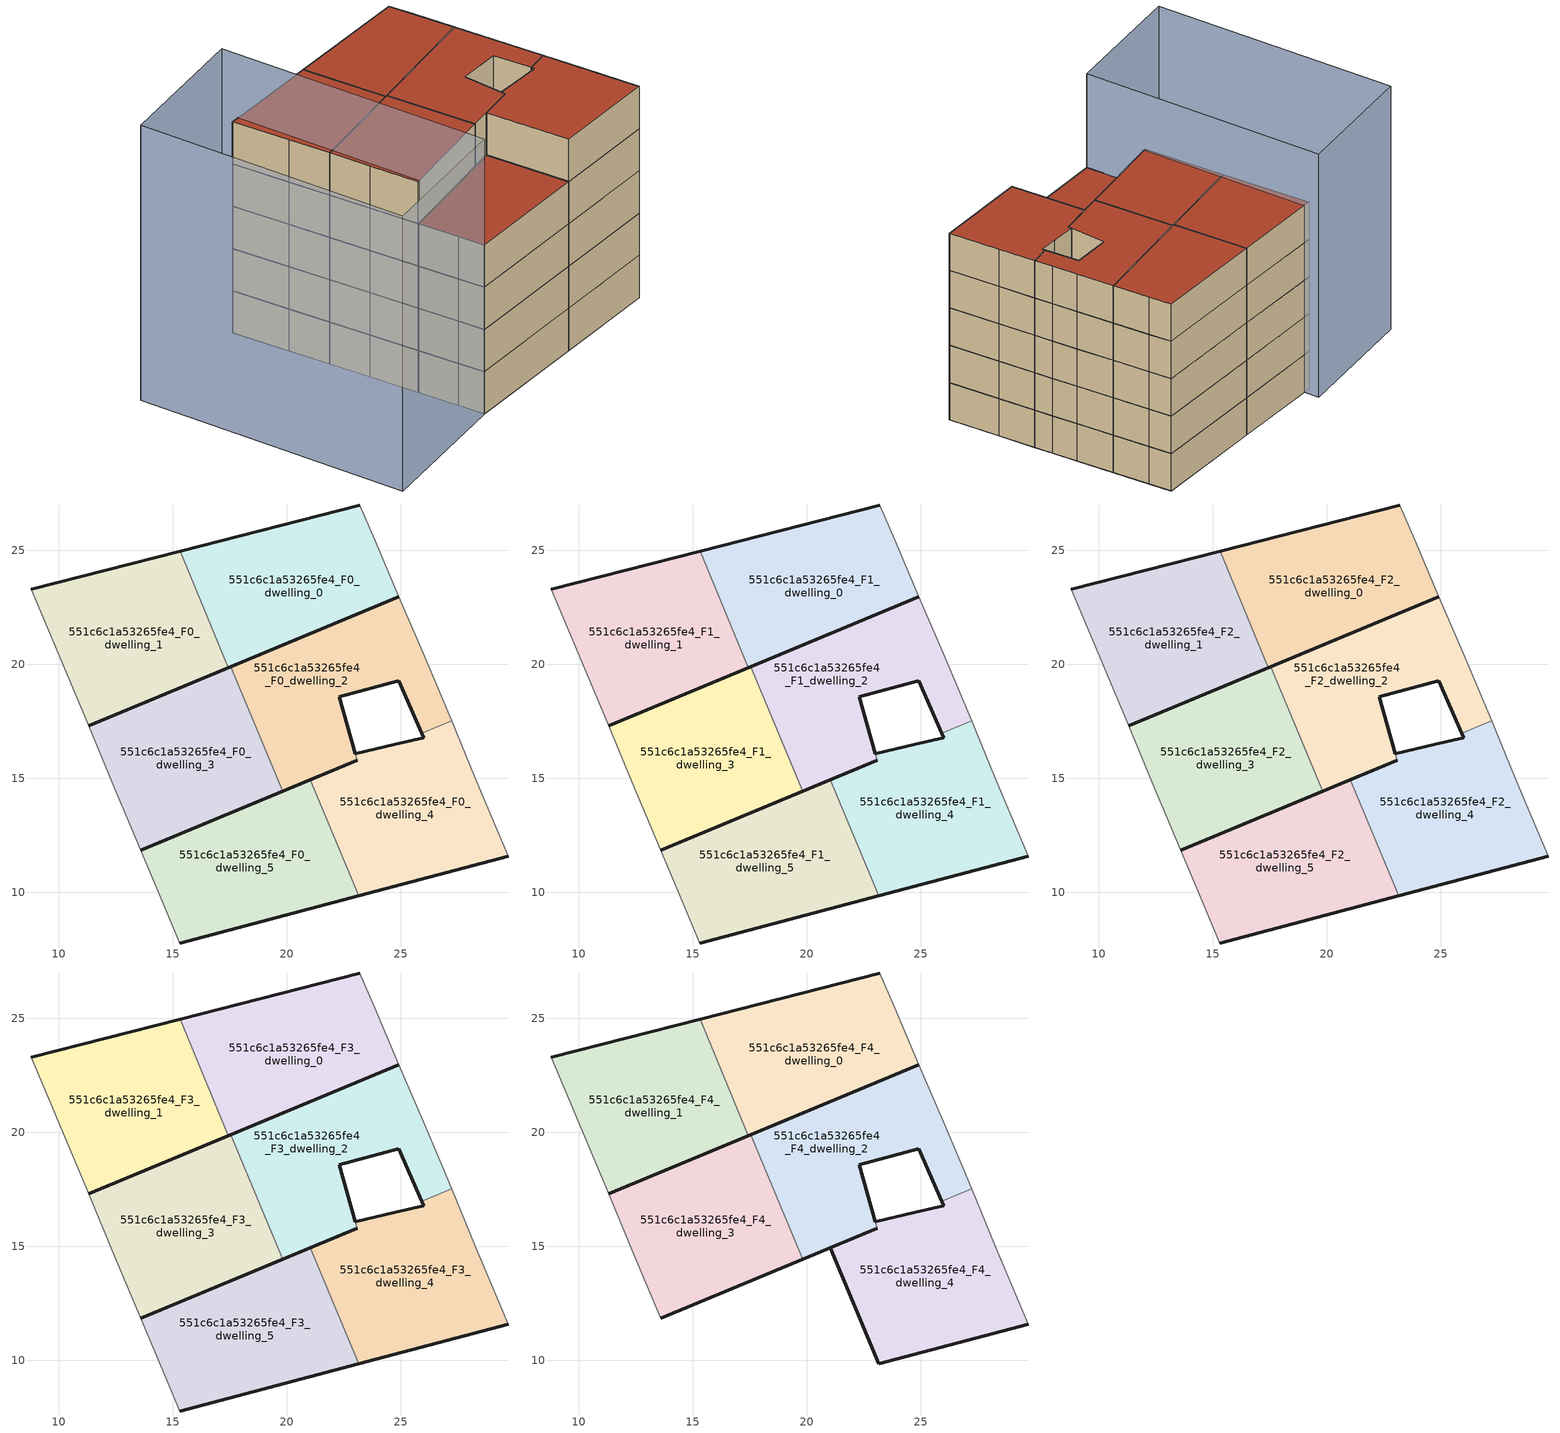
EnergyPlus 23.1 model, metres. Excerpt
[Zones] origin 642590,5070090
551c6c1a53265fe4_F0_dwelling_0
 floor ground (EU_floor_Construction): 24.93,22.98 23.87,25.47 23.22,26.99 15.33,24.97 17.45,19.86 z0
 wall outside (EU_wall_Construction): 24.93,22.98 17.45,19.86 / 15.33,24.97 23.22,26.99 z0:3
 wall adiabatic (EU_wall_Construction): 23.22,26.99 23.87,25.47 24.93,22.98 z0:3
 wall to 551c6c1a53265fe4_F0_dwelling_1 (EU_wall_Construction): 17.45,19.86 15.33,24.97 z0:3
551c6c1a53265fe4_F0_dwelling_1
 floor ground (EU_floor_Construction): 17.45,19.86 15.33,24.97 8.81,23.29 10.27,19.81 11.32,17.31 z0
 wall outside (EU_wall_Construction): 17.45,19.86 11.32,17.31 / 8.81,23.29 15.33,24.97 z0:3
 wall adiabatic (EU_wall_Construction): 11.32,17.31 10.27,19.81 8.81,23.29 z0:3
551c6c1a53265fe4_F0_dwelling_2
 floor ground (EU_floor_Construction): 25.93,16.98 27.24,17.52 26.72,18.79 25.99,20.48 24.93,22.98 17.55,19.9 19.83,14.44 23.09,15.79 23.1,15.8 23.02,16.08 23.01,16.09 22.31,18.59 24.92,19.29 z0
 wall outside (EU_wall_Construction): 17.55,19.9 24.93,22.98 / 25.93,16.98 24.92,19.29 22.31,18.59 23.01,16.09 23.02,16.08 / 23.1,15.8 23.09,15.79 19.83,14.44 z0:3
 wall to 551c6c1a53265fe4_F0_dwelling_3 (EU_wall_Construction): 19.83,14.44 17.55,19.9 z0:3
 wall adiabatic (EU_wall_Construction): 24.93,22.98 25.99,20.48 26.72,18.79 27.24,17.52 z0:3
 wall to 551c6c1a53265fe4_F0_dwelling_4 (EU_wall_Construction): 27.24,17.52 25.93,16.98 / 23.02,16.08 23.1,15.8 z0:3
551c6c1a53265fe4_F0_dwelling_3
 floor ground (EU_floor_Construction): 19.83,14.44 17.55,19.9 11.32,17.31 12.36,14.81 13.6,11.84 z0
 wall outside (EU_wall_Construction): 19.83,14.44 13.6,11.84 / 11.32,17.31 17.55,19.9 z0:3
 wall adiabatic (EU_wall_Construction): 13.6,11.84 12.36,14.81 11.32,17.31 z0:3
551c6c1a53265fe4_F0_dwelling_4
 floor ground (EU_floor_Construction): 29.72,11.58 28.29,15.02 27.24,17.52 25.93,16.98 26.02,16.78 24.77,16.49 23.02,16.08 23.1,15.8 21.05,14.94 23.17,9.85 z0
 wall outside (EU_wall_Construction): 29.72,11.58 23.17,9.85 / 21.05,14.94 23.1,15.8 / 23.02,16.08 24.77,16.49 26.02,16.78 25.93,16.98 z0:3
 wall adiabatic (EU_wall_Construction): 27.24,17.52 28.29,15.02 29.72,11.58 z0:3
 wall to 551c6c1a53265fe4_F0_dwelling_5 (EU_wall_Construction): 23.17,9.85 21.05,14.94 z0:3
551c6c1a53265fe4_F0_dwelling_5
 floor ground (EU_floor_Construction): 23.17,9.85 21.05,14.94 13.6,11.84 14.65,9.34 15.31,7.78 z0
 wall outside (EU_wall_Construction): 23.17,9.85 15.31,7.78 / 13.6,11.84 21.05,14.94 z0:3
 wall adiabatic (EU_wall_Construction): 15.31,7.78 14.65,9.34 13.6,11.84 z0:3
551c6c1a53265fe4_F1_dwelling_0
 floor to 551c6c1a53265fe4_F0_dwelling_0 (EU_floor_Construction): 24.93,22.98 23.87,25.47 23.22,26.99 15.33,24.97 17.45,19.86 z3
 wall outside (EU_wall_Construction): 24.93,22.98 17.45,19.86 / 15.33,24.97 23.22,26.99 z3:6
 wall adiabatic (EU_wall_Construction): 23.22,26.99 23.87,25.47 24.93,22.98 z3:6
 wall to 551c6c1a53265fe4_F1_dwelling_1 (EU_wall_Construction): 17.45,19.86 15.33,24.97 z3:6
551c6c1a53265fe4_F1_dwelling_1
 floor to 551c6c1a53265fe4_F0_dwelling_1 (EU_floor_Construction): 17.45,19.86 15.33,24.97 8.81,23.29 10.27,19.81 11.32,17.31 z3
 wall outside (EU_wall_Construction): 17.45,19.86 11.32,17.31 / 8.81,23.29 15.33,24.97 z3:6
 wall adiabatic (EU_wall_Construction): 11.32,17.31 10.27,19.81 8.81,23.29 z3:6
551c6c1a53265fe4_F1_dwelling_2
 floor to 551c6c1a53265fe4_F0_dwelling_2 (EU_floor_Construction): 25.93,16.98 27.24,17.52 26.72,18.79 25.99,20.48 24.93,22.98 17.55,19.9 19.83,14.44 23.09,15.79 23.1,15.8 23.02,16.08 23.01,16.09 22.31,18.59 24.92,19.29 z3
 wall outside (EU_wall_Construction): 17.55,19.9 24.93,22.98 / 25.93,16.98 24.92,19.29 22.31,18.59 23.01,16.09 23.02,16.08 / 23.1,15.8 23.09,15.79 19.83,14.44 z3:6
 wall to 551c6c1a53265fe4_F1_dwelling_3 (EU_wall_Construction): 19.83,14.44 17.55,19.9 z3:6
 wall adiabatic (EU_wall_Construction): 24.93,22.98 25.99,20.48 26.72,18.79 27.24,17.52 z3:6
 wall to 551c6c1a53265fe4_F1_dwelling_4 (EU_wall_Construction): 27.24,17.52 25.93,16.98 / 23.02,16.08 23.1,15.8 z3:6
551c6c1a53265fe4_F1_dwelling_3
 floor to 551c6c1a53265fe4_F0_dwelling_3 (EU_floor_Construction): 19.83,14.44 17.55,19.9 11.32,17.31 12.36,14.81 13.6,11.84 z3
 wall outside (EU_wall_Construction): 19.83,14.44 13.6,11.84 / 11.32,17.31 17.55,19.9 z3:6
 wall adiabatic (EU_wall_Construction): 13.6,11.84 12.36,14.81 11.32,17.31 z3:6
551c6c1a53265fe4_F1_dwelling_4
 floor to 551c6c1a53265fe4_F0_dwelling_4 (EU_floor_Construction): 29.72,11.58 28.29,15.02 27.24,17.52 25.93,16.98 26.02,16.78 24.77,16.49 23.02,16.08 23.1,15.8 21.05,14.94 23.17,9.85 z3
 wall outside (EU_wall_Construction): 29.72,11.58 23.17,9.85 / 21.05,14.94 23.1,15.8 / 23.02,16.08 24.77,16.49 26.02,16.78 25.93,16.98 z3:6
 wall adiabatic (EU_wall_Construction): 27.24,17.52 28.29,15.02 29.72,11.58 z3:6
 wall to 551c6c1a53265fe4_F1_dwelling_5 (EU_wall_Construction): 23.17,9.85 21.05,14.94 z3:6
551c6c1a53265fe4_F1_dwelling_5
 floor to 551c6c1a53265fe4_F0_dwelling_5 (EU_floor_Construction): 23.17,9.85 21.05,14.94 13.6,11.84 14.65,9.34 15.31,7.78 z3
 wall outside (EU_wall_Construction): 23.17,9.85 15.31,7.78 / 13.6,11.84 21.05,14.94 z3:6
 wall adiabatic (EU_wall_Construction): 15.31,7.78 14.65,9.34 13.6,11.84 z3:6
551c6c1a53265fe4_F2_dwelling_0
 floor to 551c6c1a53265fe4_F1_dwelling_0 (EU_floor_Construction): 24.93,22.98 23.87,25.47 23.22,26.99 15.33,24.97 17.45,19.86 z6
 wall outside (EU_wall_Construction): 24.93,22.98 17.45,19.86 / 15.33,24.97 23.22,26.99 z6:9
 wall adiabatic (EU_wall_Construction): 23.22,26.99 23.87,25.47 24.93,22.98 z6:9
 wall to 551c6c1a53265fe4_F2_dwelling_1 (EU_wall_Construction): 17.45,19.86 15.33,24.97 z6:9
551c6c1a53265fe4_F2_dwelling_1
 floor to 551c6c1a53265fe4_F1_dwelling_1 (EU_floor_Construction): 17.45,19.86 15.33,24.97 8.81,23.29 10.27,19.81 11.32,17.31 z6
 wall outside (EU_wall_Construction): 17.45,19.86 11.32,17.31 / 8.81,23.29 15.33,24.97 z6:9
 wall adiabatic (EU_wall_Construction): 11.32,17.31 10.27,19.81 8.81,23.29 z6:9
551c6c1a53265fe4_F2_dwelling_2
 floor to 551c6c1a53265fe4_F1_dwelling_2 (EU_floor_Construction): 25.93,16.98 27.24,17.52 26.72,18.79 25.99,20.48 24.93,22.98 17.55,19.9 19.83,14.44 23.09,15.79 23.1,15.8 23.02,16.08 23.01,16.09 22.31,18.59 24.92,19.29 z6
 wall outside (EU_wall_Construction): 17.55,19.9 24.93,22.98 / 25.93,16.98 24.92,19.29 22.31,18.59 23.01,16.09 23.02,16.08 / 23.1,15.8 23.09,15.79 19.83,14.44 z6:9
 wall to 551c6c1a53265fe4_F2_dwelling_3 (EU_wall_Construction): 19.83,14.44 17.55,19.9 z6:9
 wall adiabatic (EU_wall_Construction): 24.93,22.98 25.99,20.48 26.72,18.79 27.24,17.52 z6:9
 wall to 551c6c1a53265fe4_F2_dwelling_4 (EU_wall_Construction): 27.24,17.52 25.93,16.98 / 23.02,16.08 23.1,15.8 z6:9
551c6c1a53265fe4_F2_dwelling_3
 floor to 551c6c1a53265fe4_F1_dwelling_3 (EU_floor_Construction): 19.83,14.44 17.55,19.9 11.32,17.31 12.36,14.81 13.6,11.84 z6
 wall outside (EU_wall_Construction): 19.83,14.44 13.6,11.84 / 11.32,17.31 17.55,19.9 z6:9
 wall adiabatic (EU_wall_Construction): 13.6,11.84 12.36,14.81 11.32,17.31 z6:9
551c6c1a53265fe4_F2_dwelling_4
 floor to 551c6c1a53265fe4_F1_dwelling_4 (EU_floor_Construction): 29.72,11.58 28.29,15.02 27.24,17.52 25.93,16.98 26.02,16.78 24.77,16.49 23.02,16.08 23.1,15.8 21.05,14.94 23.17,9.85 z6
 wall outside (EU_wall_Construction): 29.72,11.58 23.17,9.85 / 21.05,14.94 23.1,15.8 / 23.02,16.08 24.77,16.49 26.02,16.78 25.93,16.98 z6:9
 wall adiabatic (EU_wall_Construction): 27.24,17.52 28.29,15.02 29.72,11.58 z6:9
 wall to 551c6c1a53265fe4_F2_dwelling_5 (EU_wall_Construction): 23.17,9.85 21.05,14.94 z6:9
551c6c1a53265fe4_F2_dwelling_5
 floor to 551c6c1a53265fe4_F1_dwelling_5 (EU_floor_Construction): 23.17,9.85 21.05,14.94 13.6,11.84 14.65,9.34 15.31,7.78 z6
 wall outside (EU_wall_Construction): 23.17,9.85 15.31,7.78 / 13.6,11.84 21.05,14.94 z6:9
 wall adiabatic (EU_wall_Construction): 15.31,7.78 14.65,9.34 13.6,11.84 z6:9
551c6c1a53265fe4_F3_dwelling_0
 floor to 551c6c1a53265fe4_F2_dwelling_0 (EU_floor_Construction): 24.93,22.98 23.87,25.47 23.22,26.99 15.33,24.97 17.45,19.86 z9
 wall outside (EU_wall_Construction): 24.93,22.98 17.45,19.86 / 15.33,24.97 23.22,26.99 z9:12
 wall adiabatic (EU_wall_Construction): 23.22,26.99 23.87,25.47 24.93,22.98 z9:12
 wall to 551c6c1a53265fe4_F3_dwelling_1 (EU_wall_Construction): 17.45,19.86 15.33,24.97 z9:12
551c6c1a53265fe4_F3_dwelling_1
 floor to 551c6c1a53265fe4_F2_dwelling_1 (EU_floor_Construction): 17.45,19.86 15.33,24.97 8.81,23.29 10.27,19.81 11.32,17.31 z9
 wall outside (EU_wall_Construction): 17.45,19.86 11.32,17.31 / 8.81,23.29 15.33,24.97 z9:12
 wall adiabatic (EU_wall_Construction): 11.32,17.31 10.27,19.81 8.81,23.29 z9:12
551c6c1a53265fe4_F3_dwelling_2
 floor to 551c6c1a53265fe4_F2_dwelling_2 (EU_floor_Construction): 25.93,16.98 27.24,17.52 26.72,18.79 25.99,20.48 24.93,22.98 17.55,19.9 19.83,14.44 23.09,15.79 23.1,15.8 23.02,16.08 23.01,16.09 22.31,18.59 24.92,19.29 z9
 wall outside (EU_wall_Construction): 17.55,19.9 24.93,22.98 / 25.93,16.98 24.92,19.29 22.31,18.59 23.01,16.09 23.02,16.08 / 23.1,15.8 23.09,15.79 19.83,14.44 z9:12
 wall to 551c6c1a53265fe4_F3_dwelling_3 (EU_wall_Construction): 19.83,14.44 17.55,19.9 z9:12
 wall adiabatic (EU_wall_Construction): 24.93,22.98 25.99,20.48 26.72,18.79 27.24,17.52 z9:12
 wall to 551c6c1a53265fe4_F3_dwelling_4 (EU_wall_Construction): 27.24,17.52 25.93,16.98 / 23.02,16.08 23.1,15.8 z9:12
551c6c1a53265fe4_F3_dwelling_3
 floor to 551c6c1a53265fe4_F2_dwelling_3 (EU_floor_Construction): 19.83,14.44 17.55,19.9 11.32,17.31 12.36,14.81 13.6,11.84 z9
 wall outside (EU_wall_Construction): 19.83,14.44 13.6,11.84 / 11.32,17.31 17.55,19.9 z9:12
 wall adiabatic (EU_wall_Construction): 13.6,11.84 12.36,14.81 11.32,17.31 z9:12
551c6c1a53265fe4_F3_dwelling_4
 floor to 551c6c1a53265fe4_F2_dwelling_4 (EU_floor_Construction): 29.72,11.58 28.29,15.02 27.24,17.52 25.93,16.98 26.02,16.78 24.77,16.49 23.02,16.08 23.1,15.8 21.05,14.94 23.17,9.85 z9
 wall outside (EU_wall_Construction): 29.72,11.58 23.17,9.85 / 21.05,14.94 23.1,15.8 / 23.02,16.08 24.77,16.49 26.02,16.78 25.93,16.98 z9:12
 wall adiabatic (EU_wall_Construction): 27.24,17.52 28.29,15.02 29.72,11.58 z9:12
 wall to 551c6c1a53265fe4_F3_dwelling_5 (EU_wall_Construction): 23.17,9.85 21.05,14.94 z9:12
551c6c1a53265fe4_F3_dwelling_5
 floor to 551c6c1a53265fe4_F2_dwelling_5 (EU_floor_Construction): 23.17,9.85 21.05,14.94 13.6,11.84 14.65,9.34 15.31,7.78 z9
 wall outside (EU_wall_Construction): 23.17,9.85 15.31,7.78 / 13.6,11.84 21.05,14.94 z9:12
 wall adiabatic (EU_wall_Construction): 15.31,7.78 14.65,9.34 13.6,11.84 z9:12
 roof outside (EU_roof_Construction): 21.05,14.94 23.17,9.85 15.31,7.78 14.65,9.34 13.6,11.84 z12
551c6c1a53265fe4_F4_dwelling_0
 floor to 551c6c1a53265fe4_F3_dwelling_0 (EU_floor_Construction): 24.93,22.98 23.87,25.47 23.22,26.99 15.33,24.97 17.45,19.86 z12
 wall outside (EU_wall_Construction): 24.93,22.98 17.45,19.86 / 15.33,24.97 23.22,26.99 z12:15
 wall adiabatic (EU_wall_Construction): 23.22,26.99 23.87,25.47 24.93,22.98 z12:15
 wall to 551c6c1a53265fe4_F4_dwelling_1 (EU_wall_Construction): 17.45,19.86 15.33,24.97 z12:15
 roof outside (EU_roof_Construction): 23.22,26.99 23.87,25.47 24.93,22.98 17.45,19.86 15.33,24.97 z15
551c6c1a53265fe4_F4_dwelling_1
 floor to 551c6c1a53265fe4_F3_dwelling_1 (EU_floor_Construction): 17.45,19.86 15.33,24.97 8.81,23.29 10.27,19.81 11.32,17.31 z12
 wall outside (EU_wall_Construction): 17.45,19.86 11.32,17.31 / 8.81,23.29 15.33,24.97 z12:15
 wall adiabatic (EU_wall_Construction): 11.32,17.31 10.27,19.81 8.81,23.29 z12:15
 roof outside (EU_roof_Construction): 15.33,24.97 17.45,19.86 11.32,17.31 10.27,19.81 8.81,23.29 z15
551c6c1a53265fe4_F4_dwelling_2
 floor to 551c6c1a53265fe4_F3_dwelling_2 (EU_floor_Construction): 25.93,16.98 27.24,17.52 26.72,18.79 25.99,20.48 24.93,22.98 17.55,19.9 19.83,14.44 23.09,15.79 23.1,15.8 23.02,16.08 23.01,16.09 22.31,18.59 24.92,19.29 z12
 wall outside (EU_wall_Construction): 17.55,19.9 24.93,22.98 / 25.93,16.98 24.92,19.29 22.31,18.59 23.01,16.09 23.02,16.08 / 23.1,15.8 23.09,15.79 19.83,14.44 z12:15
 wall to 551c6c1a53265fe4_F4_dwelling_3 (EU_wall_Construction): 19.83,14.44 17.55,19.9 z12:15
 wall adiabatic (EU_wall_Construction): 24.93,22.98 25.99,20.48 26.72,18.79 27.24,17.52 z12:15
 wall to 551c6c1a53265fe4_F4_dwelling_4 (EU_wall_Construction): 27.24,17.52 25.93,16.98 / 23.02,16.08 23.1,15.8 z12:15
 roof outside (EU_roof_Construction): 24.93,22.98 25.99,20.48 26.72,18.79 27.24,17.52 25.93,16.98 24.92,19.29 22.31,18.59 23.01,16.09 23.02,16.08 23.1,15.8 23.09,15.79 19.83,14.44 17.55,19.9 z15
551c6c1a53265fe4_F4_dwelling_3
 floor to 551c6c1a53265fe4_F3_dwelling_3 (EU_floor_Construction): 19.83,14.44 17.55,19.9 11.32,17.31 12.36,14.81 13.6,11.84 z12
 wall outside (EU_wall_Construction): 19.83,14.44 13.6,11.84 / 11.32,17.31 17.55,19.9 z12:15
 wall adiabatic (EU_wall_Construction): 13.6,11.84 12.36,14.81 11.32,17.31 z12:15
 roof outside (EU_roof_Construction): 17.55,19.9 19.83,14.44 13.6,11.84 12.36,14.81 11.32,17.31 z15
551c6c1a53265fe4_F4_dwelling_4
 floor to 551c6c1a53265fe4_F3_dwelling_4 (EU_floor_Construction): 29.72,11.58 28.29,15.02 27.24,17.52 25.93,16.98 26.02,16.78 24.77,16.49 23.02,16.08 23.1,15.8 21.05,14.94 23.17,9.85 z12
 wall outside (EU_wall_Construction): 29.72,11.58 23.17,9.85 21.05,14.94 23.1,15.8 / 23.02,16.08 24.77,16.49 26.02,16.78 25.93,16.98 z12:15
 wall adiabatic (EU_wall_Construction): 27.24,17.52 28.29,15.02 29.72,11.58 z12:15
 roof outside (EU_roof_Construction): 27.24,17.52 28.29,15.02 29.72,11.58 23.17,9.85 21.05,14.94 23.1,15.8 23.02,16.08 24.77,16.49 26.02,16.78 25.93,16.98 z15
shading: 6.77,4.52 0.4,21.19 / 0.4,21.19 8.94,24.45 / 8.94,24.45 15.31,7.78 / 15.31,7.78 6.77,4.52 z0:19.5
[Building]
EU S2 Campaign: North Axis=0; Terrain=City; Solar Distribution=FullExterior
[Site:Location]
Lyon-Bron: Latitude=45.75; Longitude=5; Time Zone=1; Elevation=198
[SizingPeriod:WeatherFileDays]
AnnualSizingPeriod: Begin Month=1; Begin Day of Month=1; End Month=12; End Day of Month=31; Day of Week for Start Day=Monday; Use Weather File Daylight Saving Period=No; Use Weather File Rain and Snow Indicators=No
[MATERIAL]
EU_InternalMass_Material: Roughness=MediumRough; Thickness=0.1; Conductivity=1; Density=1800; Specific Heat=900; Thermal Absorptance=0.9; Solar Absorptance=0.7; Visible Absorptance=0.7
[MATERIAL:NOMASS] Roughness=MediumRough; Thermal Absorptance=0.9; Solar Absorptance=0.7; Visible Absorptance=0.7
Name | Thermal Resistance
EU_wall_NoMass | 0.776494
EU_roof_NoMass | 0.486893
EU_floor_NoMass | 0.421597
[CONSTRUCTION]
EU_wall_Construction: EU_wall_NoMass
EU_roof_Construction: EU_roof_NoMass
EU_floor_Construction: EU_floor_NoMass
EU_InternalMass_Construction: EU_InternalMass_Material
[ZONE] Type=1; Multiplier=1; Ceiling Height=autocalculate; Floor Area=autocalculate; Part of Total Floor Area=Yes
Name | Volume
551c6c1a53265fe4_F0_dwelling_0; 551c6c1a53265fe4_F1_dwelling_0; 551c6c1a53265fe4_F2_dwelling_0; 551c6c1a53265fe4_F3_dwelling_0; 551c6c1a53265fe4_F4_dwelling_0 | 119.942
551c6c1a53265fe4_F0_dwelling_1; 551c6c1a53265fe4_F1_dwelling_1; 551c6c1a53265fe4_F2_dwelling_1; 551c6c1a53265fe4_F3_dwelling_1; 551c6c1a53265fe4_F4_dwelling_1 | 119.936
551c6c1a53265fe4_F0_dwelling_2; 551c6c1a53265fe4_F1_dwelling_2; 551c6c1a53265fe4_F2_dwelling_2; 551c6c1a53265fe4_F3_dwelling_2; 551c6c1a53265fe4_F4_dwelling_2 | 119.134
551c6c1a53265fe4_F0_dwelling_3; 551c6c1a53265fe4_F1_dwelling_3; 551c6c1a53265fe4_F2_dwelling_3; 551c6c1a53265fe4_F3_dwelling_3; 551c6c1a53265fe4_F4_dwelling_3 | 119.918
551c6c1a53265fe4_F0_dwelling_4; 551c6c1a53265fe4_F1_dwelling_4; 551c6c1a53265fe4_F2_dwelling_4; 551c6c1a53265fe4_F3_dwelling_4; 551c6c1a53265fe4_F4_dwelling_4 | 120.748
551c6c1a53265fe4_F0_dwelling_5; 551c6c1a53265fe4_F1_dwelling_5; 551c6c1a53265fe4_F2_dwelling_5; 551c6c1a53265fe4_F3_dwelling_5 | 119.927
[INTERNALMASS] Construction=EU_InternalMass_Construction
Name | Zone or ZoneList | Surface Area
551c6c1a53265fe4_F0_dwelling_0_EU_InternalMass | 551c6c1a53265fe4_F0_dwelling_0 | 39.9804
551c6c1a53265fe4_F0_dwelling_1_EU_InternalMass | 551c6c1a53265fe4_F0_dwelling_1 | 39.9786
551c6c1a53265fe4_F0_dwelling_2_EU_InternalMass | 551c6c1a53265fe4_F0_dwelling_2 | 39.7113
551c6c1a53265fe4_F0_dwelling_3_EU_InternalMass | 551c6c1a53265fe4_F0_dwelling_3 | 39.9728
551c6c1a53265fe4_F0_dwelling_4_EU_InternalMass | 551c6c1a53265fe4_F0_dwelling_4 | 40.2483
551c6c1a53265fe4_F0_dwelling_5_EU_InternalMass | 551c6c1a53265fe4_F0_dwelling_5 | 39.9756
551c6c1a53265fe4_F1_dwelling_0_EU_InternalMass | 551c6c1a53265fe4_F1_dwelling_0 | 39.9804
551c6c1a53265fe4_F1_dwelling_1_EU_InternalMass | 551c6c1a53265fe4_F1_dwelling_1 | 39.9786
551c6c1a53265fe4_F1_dwelling_2_EU_InternalMass | 551c6c1a53265fe4_F1_dwelling_2 | 39.7113
551c6c1a53265fe4_F1_dwelling_3_EU_InternalMass | 551c6c1a53265fe4_F1_dwelling_3 | 39.9728
551c6c1a53265fe4_F1_dwelling_4_EU_InternalMass | 551c6c1a53265fe4_F1_dwelling_4 | 40.2483
551c6c1a53265fe4_F1_dwelling_5_EU_InternalMass | 551c6c1a53265fe4_F1_dwelling_5 | 39.9756
551c6c1a53265fe4_F2_dwelling_0_EU_InternalMass | 551c6c1a53265fe4_F2_dwelling_0 | 39.9804
551c6c1a53265fe4_F2_dwelling_1_EU_InternalMass | 551c6c1a53265fe4_F2_dwelling_1 | 39.9786
551c6c1a53265fe4_F2_dwelling_2_EU_InternalMass | 551c6c1a53265fe4_F2_dwelling_2 | 39.7113
551c6c1a53265fe4_F2_dwelling_3_EU_InternalMass | 551c6c1a53265fe4_F2_dwelling_3 | 39.9728
551c6c1a53265fe4_F2_dwelling_4_EU_InternalMass | 551c6c1a53265fe4_F2_dwelling_4 | 40.2483
551c6c1a53265fe4_F2_dwelling_5_EU_InternalMass | 551c6c1a53265fe4_F2_dwelling_5 | 39.9756
551c6c1a53265fe4_F3_dwelling_0_EU_InternalMass | 551c6c1a53265fe4_F3_dwelling_0 | 39.9804
551c6c1a53265fe4_F3_dwelling_1_EU_InternalMass | 551c6c1a53265fe4_F3_dwelling_1 | 39.9786
551c6c1a53265fe4_F3_dwelling_2_EU_InternalMass | 551c6c1a53265fe4_F3_dwelling_2 | 39.7113
551c6c1a53265fe4_F3_dwelling_3_EU_InternalMass | 551c6c1a53265fe4_F3_dwelling_3 | 39.9728
551c6c1a53265fe4_F3_dwelling_4_EU_InternalMass | 551c6c1a53265fe4_F3_dwelling_4 | 40.2483
551c6c1a53265fe4_F3_dwelling_5_EU_InternalMass | 551c6c1a53265fe4_F3_dwelling_5 | 39.9756
551c6c1a53265fe4_F4_dwelling_0_EU_InternalMass | 551c6c1a53265fe4_F4_dwelling_0 | 39.9773
551c6c1a53265fe4_F4_dwelling_1_EU_InternalMass | 551c6c1a53265fe4_F4_dwelling_1 | 41.8803
551c6c1a53265fe4_F4_dwelling_2_EU_InternalMass | 551c6c1a53265fe4_F4_dwelling_2 | 38.0803
551c6c1a53265fe4_F4_dwelling_3_EU_InternalMass | 551c6c1a53265fe4_F4_dwelling_3 | 59.9657
551c6c1a53265fe4_F4_dwelling_4_EU_InternalMass | 551c6c1a53265fe4_F4_dwelling_4 | 59.9642
[OTHEREQUIPMENT] Fuel Type=Electricity; Design Level Calculation Method=Watts/Area; Power per Zone Floor Area=1; Fraction Latent=0; Fraction Radiant=0; Fraction Lost=0; Carbon Dioxide Generation Rate=0; EndUse Subcategory=EU_Step8_InternalGains
Name | Zone or ZoneList or Space or SpaceList | Schedule
EU_Step8_InternalGain_551c6c1a53265fe4_F0_dwelling_0_f000 | 551c6c1a53265fe4_F0_dwelling_0 | EU_Step8_GainSchedule_551c6c1a53265fe4_F0_dwelling_0_f000
EU_Step8_InternalGain_551c6c1a53265fe4_F0_dwelling_1_f000 | 551c6c1a53265fe4_F0_dwelling_1 | EU_Step8_GainSchedule_551c6c1a53265fe4_F0_dwelling_1_f000
EU_Step8_InternalGain_551c6c1a53265fe4_F0_dwelling_2_f000 | 551c6c1a53265fe4_F0_dwelling_2 | EU_Step8_GainSchedule_551c6c1a53265fe4_F0_dwelling_2_f000
EU_Step8_InternalGain_551c6c1a53265fe4_F0_dwelling_3_f000 | 551c6c1a53265fe4_F0_dwelling_3 | EU_Step8_GainSchedule_551c6c1a53265fe4_F0_dwelling_3_f000
EU_Step8_InternalGain_551c6c1a53265fe4_F0_dwelling_4_f000 | 551c6c1a53265fe4_F0_dwelling_4 | EU_Step8_GainSchedule_551c6c1a53265fe4_F0_dwelling_4_f000
EU_Step8_InternalGain_551c6c1a53265fe4_F0_dwelling_5_f000 | 551c6c1a53265fe4_F0_dwelling_5 | EU_Step8_GainSchedule_551c6c1a53265fe4_F0_dwelling_5_f000
EU_Step8_InternalGain_551c6c1a53265fe4_F1_dwelling_0_f000 | 551c6c1a53265fe4_F1_dwelling_0 | EU_Step8_GainSchedule_551c6c1a53265fe4_F1_dwelling_0_f000
EU_Step8_InternalGain_551c6c1a53265fe4_F1_dwelling_1_f000 | 551c6c1a53265fe4_F1_dwelling_1 | EU_Step8_GainSchedule_551c6c1a53265fe4_F1_dwelling_1_f000
EU_Step8_InternalGain_551c6c1a53265fe4_F1_dwelling_2_f000 | 551c6c1a53265fe4_F1_dwelling_2 | EU_Step8_GainSchedule_551c6c1a53265fe4_F1_dwelling_2_f000
EU_Step8_InternalGain_551c6c1a53265fe4_F1_dwelling_3_f000 | 551c6c1a53265fe4_F1_dwelling_3 | EU_Step8_GainSchedule_551c6c1a53265fe4_F1_dwelling_3_f000
EU_Step8_InternalGain_551c6c1a53265fe4_F1_dwelling_4_f000 | 551c6c1a53265fe4_F1_dwelling_4 | EU_Step8_GainSchedule_551c6c1a53265fe4_F1_dwelling_4_f000
EU_Step8_InternalGain_551c6c1a53265fe4_F1_dwelling_5_f000 | 551c6c1a53265fe4_F1_dwelling_5 | EU_Step8_GainSchedule_551c6c1a53265fe4_F1_dwelling_5_f000
EU_Step8_InternalGain_551c6c1a53265fe4_F2_dwelling_0_f000 | 551c6c1a53265fe4_F2_dwelling_0 | EU_Step8_GainSchedule_551c6c1a53265fe4_F2_dwelling_0_f000
EU_Step8_InternalGain_551c6c1a53265fe4_F2_dwelling_1_f000 | 551c6c1a53265fe4_F2_dwelling_1 | EU_Step8_GainSchedule_551c6c1a53265fe4_F2_dwelling_1_f000
EU_Step8_InternalGain_551c6c1a53265fe4_F2_dwelling_2_f000 | 551c6c1a53265fe4_F2_dwelling_2 | EU_Step8_GainSchedule_551c6c1a53265fe4_F2_dwelling_2_f000
EU_Step8_InternalGain_551c6c1a53265fe4_F2_dwelling_3_f000 | 551c6c1a53265fe4_F2_dwelling_3 | EU_Step8_GainSchedule_551c6c1a53265fe4_F2_dwelling_3_f000
EU_Step8_InternalGain_551c6c1a53265fe4_F2_dwelling_4_f000 | 551c6c1a53265fe4_F2_dwelling_4 | EU_Step8_GainSchedule_551c6c1a53265fe4_F2_dwelling_4_f000
EU_Step8_InternalGain_551c6c1a53265fe4_F2_dwelling_5_f000 | 551c6c1a53265fe4_F2_dwelling_5 | EU_Step8_GainSchedule_551c6c1a53265fe4_F2_dwelling_5_f000
EU_Step8_InternalGain_551c6c1a53265fe4_F3_dwelling_0_f000 | 551c6c1a53265fe4_F3_dwelling_0 | EU_Step8_GainSchedule_551c6c1a53265fe4_F3_dwelling_0_f000
EU_Step8_InternalGain_551c6c1a53265fe4_F3_dwelling_1_f000 | 551c6c1a53265fe4_F3_dwelling_1 | EU_Step8_GainSchedule_551c6c1a53265fe4_F3_dwelling_1_f000
EU_Step8_InternalGain_551c6c1a53265fe4_F3_dwelling_2_f000 | 551c6c1a53265fe4_F3_dwelling_2 | EU_Step8_GainSchedule_551c6c1a53265fe4_F3_dwelling_2_f000
EU_Step8_InternalGain_551c6c1a53265fe4_F3_dwelling_3_f000 | 551c6c1a53265fe4_F3_dwelling_3 | EU_Step8_GainSchedule_551c6c1a53265fe4_F3_dwelling_3_f000
EU_Step8_InternalGain_551c6c1a53265fe4_F3_dwelling_4_f000 | 551c6c1a53265fe4_F3_dwelling_4 | EU_Step8_GainSchedule_551c6c1a53265fe4_F3_dwelling_4_f000
EU_Step8_InternalGain_551c6c1a53265fe4_F3_dwelling_5_f000 | 551c6c1a53265fe4_F3_dwelling_5 | EU_Step8_GainSchedule_551c6c1a53265fe4_F3_dwelling_5_f000
EU_Step8_InternalGain_551c6c1a53265fe4_F4_dwelling_0_f000 | 551c6c1a53265fe4_F4_dwelling_0 | EU_Step8_GainSchedule_551c6c1a53265fe4_F4_dwelling_0_f000
EU_Step8_InternalGain_551c6c1a53265fe4_F4_dwelling_1_f000 | 551c6c1a53265fe4_F4_dwelling_1 | EU_Step8_GainSchedule_551c6c1a53265fe4_F4_dwelling_1_f000
EU_Step8_InternalGain_551c6c1a53265fe4_F4_dwelling_2_f000 | 551c6c1a53265fe4_F4_dwelling_2 | EU_Step8_GainSchedule_551c6c1a53265fe4_F4_dwelling_2_f000
EU_Step8_InternalGain_551c6c1a53265fe4_F4_dwelling_3_f000 | 551c6c1a53265fe4_F4_dwelling_3 | EU_Step8_GainSchedule_551c6c1a53265fe4_F4_dwelling_3_f000
EU_Step8_InternalGain_551c6c1a53265fe4_F4_dwelling_4_f000 | 551c6c1a53265fe4_F4_dwelling_4 | EU_Step8_GainSchedule_551c6c1a53265fe4_F4_dwelling_4_f000
[ZONEVENTILATION:DESIGNFLOWRATE] Schedule=EU_AlwaysOn; Design Flow Rate Calculation Method=AirChanges/Hour; Air Changes per Hour=0.693814; Ventilation Type=Natural; Fan Pressure Rise=0; Fan Total Efficiency=1; Constant Term Coefficient=1; Temperature Term Coefficient=0; Velocity Term Coefficient=0; Velocity Squared Term Coefficient=0; Minimum Indoor Temperature=-100; Maximum Indoor Temperature=100; Delta Temperature=-100; Minimum Outdoor Temperature=-100; Maximum Outdoor Temperature=100; Maximum Wind Speed=40
Name | Zone or ZoneList or Space or SpaceList
EU_ConstantAir_551c6c1a53265fe4_F0_dwelling_0 | 551c6c1a53265fe4_F0_dwelling_0
EU_ConstantAir_551c6c1a53265fe4_F0_dwelling_1 | 551c6c1a53265fe4_F0_dwelling_1
EU_ConstantAir_551c6c1a53265fe4_F0_dwelling_2 | 551c6c1a53265fe4_F0_dwelling_2
EU_ConstantAir_551c6c1a53265fe4_F0_dwelling_3 | 551c6c1a53265fe4_F0_dwelling_3
EU_ConstantAir_551c6c1a53265fe4_F0_dwelling_4 | 551c6c1a53265fe4_F0_dwelling_4
EU_ConstantAir_551c6c1a53265fe4_F0_dwelling_5 | 551c6c1a53265fe4_F0_dwelling_5
EU_ConstantAir_551c6c1a53265fe4_F1_dwelling_0 | 551c6c1a53265fe4_F1_dwelling_0
EU_ConstantAir_551c6c1a53265fe4_F1_dwelling_1 | 551c6c1a53265fe4_F1_dwelling_1
EU_ConstantAir_551c6c1a53265fe4_F1_dwelling_2 | 551c6c1a53265fe4_F1_dwelling_2
EU_ConstantAir_551c6c1a53265fe4_F1_dwelling_3 | 551c6c1a53265fe4_F1_dwelling_3
EU_ConstantAir_551c6c1a53265fe4_F1_dwelling_4 | 551c6c1a53265fe4_F1_dwelling_4
EU_ConstantAir_551c6c1a53265fe4_F1_dwelling_5 | 551c6c1a53265fe4_F1_dwelling_5
EU_ConstantAir_551c6c1a53265fe4_F2_dwelling_0 | 551c6c1a53265fe4_F2_dwelling_0
EU_ConstantAir_551c6c1a53265fe4_F2_dwelling_1 | 551c6c1a53265fe4_F2_dwelling_1
EU_ConstantAir_551c6c1a53265fe4_F2_dwelling_2 | 551c6c1a53265fe4_F2_dwelling_2
EU_ConstantAir_551c6c1a53265fe4_F2_dwelling_3 | 551c6c1a53265fe4_F2_dwelling_3
EU_ConstantAir_551c6c1a53265fe4_F2_dwelling_4 | 551c6c1a53265fe4_F2_dwelling_4
EU_ConstantAir_551c6c1a53265fe4_F2_dwelling_5 | 551c6c1a53265fe4_F2_dwelling_5
EU_ConstantAir_551c6c1a53265fe4_F3_dwelling_0 | 551c6c1a53265fe4_F3_dwelling_0
EU_ConstantAir_551c6c1a53265fe4_F3_dwelling_1 | 551c6c1a53265fe4_F3_dwelling_1
EU_ConstantAir_551c6c1a53265fe4_F3_dwelling_2 | 551c6c1a53265fe4_F3_dwelling_2
EU_ConstantAir_551c6c1a53265fe4_F3_dwelling_3 | 551c6c1a53265fe4_F3_dwelling_3
EU_ConstantAir_551c6c1a53265fe4_F3_dwelling_4 | 551c6c1a53265fe4_F3_dwelling_4
EU_ConstantAir_551c6c1a53265fe4_F3_dwelling_5 | 551c6c1a53265fe4_F3_dwelling_5
EU_ConstantAir_551c6c1a53265fe4_F4_dwelling_0 | 551c6c1a53265fe4_F4_dwelling_0
EU_ConstantAir_551c6c1a53265fe4_F4_dwelling_1 | 551c6c1a53265fe4_F4_dwelling_1
EU_ConstantAir_551c6c1a53265fe4_F4_dwelling_2 | 551c6c1a53265fe4_F4_dwelling_2
EU_ConstantAir_551c6c1a53265fe4_F4_dwelling_3 | 551c6c1a53265fe4_F4_dwelling_3
EU_ConstantAir_551c6c1a53265fe4_F4_dwelling_4 | 551c6c1a53265fe4_F4_dwelling_4
[HVACTEMPLATE:THERMOSTAT] Constant Heating Setpoint=20; Constant Cooling Setpoint=50
EU_HeatOnly_551c6c1a53265fe4_F0_dwelling_0; EU_HeatOnly_551c6c1a53265fe4_F0_dwelling_1; EU_HeatOnly_551c6c1a53265fe4_F0_dwelling_2; EU_HeatOnly_551c6c1a53265fe4_F0_dwelling_3; EU_HeatOnly_551c6c1a53265fe4_F0_dwelling_4; EU_HeatOnly_551c6c1a53265fe4_F0_dwelling_5; EU_HeatOnly_551c6c1a53265fe4_F1_dwelling_0; EU_HeatOnly_551c6c1a53265fe4_F1_dwelling_1; EU_HeatOnly_551c6c1a53265fe4_F1_dwelling_2; EU_HeatOnly_551c6c1a53265fe4_F1_dwelling_3; EU_HeatOnly_551c6c1a53265fe4_F1_dwelling_4; EU_HeatOnly_551c6c1a53265fe4_F1_dwelling_5; EU_HeatOnly_551c6c1a53265fe4_F2_dwelling_0; EU_HeatOnly_551c6c1a53265fe4_F2_dwelling_1; EU_HeatOnly_551c6c1a53265fe4_F2_dwelling_2; EU_HeatOnly_551c6c1a53265fe4_F2_dwelling_3; EU_HeatOnly_551c6c1a53265fe4_F2_dwelling_4; EU_HeatOnly_551c6c1a53265fe4_F2_dwelling_5; EU_HeatOnly_551c6c1a53265fe4_F3_dwelling_0; EU_HeatOnly_551c6c1a53265fe4_F3_dwelling_1; EU_HeatOnly_551c6c1a53265fe4_F3_dwelling_2; EU_HeatOnly_551c6c1a53265fe4_F3_dwelling_3; EU_HeatOnly_551c6c1a53265fe4_F3_dwelling_4; EU_HeatOnly_551c6c1a53265fe4_F3_dwelling_5; EU_HeatOnly_551c6c1a53265fe4_F4_dwelling_0; EU_HeatOnly_551c6c1a53265fe4_F4_dwelling_1; EU_HeatOnly_551c6c1a53265fe4_F4_dwelling_2; EU_HeatOnly_551c6c1a53265fe4_F4_dwelling_3; EU_HeatOnly_551c6c1a53265fe4_F4_dwelling_4
[HVACTEMPLATE:ZONE:IDEALLOADSAIRSYSTEM] System Availability Schedule=EU_AlwaysOn; Maximum Heating Supply Air Temperature=50; Minimum Cooling Supply Air Temperature=13; Maximum Heating Supply Air Humidity Ratio=0.0156; Minimum Cooling Supply Air Humidity Ratio=0.0077; Heating Limit=NoLimit; Cooling Limit=NoLimit; Heating Availability Schedule=EU_AlwaysOn; Cooling Availability Schedule=EU_CoolingOff; Dehumidification Control Type=ConstantSensibleHeatRatio; Cooling Sensible Heat Ratio=0.7; Dehumidification Setpoint=60; Humidification Control Type=None; Humidification Setpoint=30; Outdoor Air Method=None; Outdoor Air Flow Rate per Person=0.00944; Outdoor Air Flow Rate per Zone Floor Area=0; Outdoor Air Flow Rate per Zone=0; Demand Controlled Ventilation Type=None; Outdoor Air Economizer Type=NoEconomizer; Heat Recovery Type=None; Sensible Heat Recovery Effectiveness=0.7; Latent Heat Recovery Effectiveness=0.65
Name | Template Thermostat
551c6c1a53265fe4_F0_dwelling_0 | EU_HeatOnly_551c6c1a53265fe4_F0_dwelling_0
551c6c1a53265fe4_F0_dwelling_1 | EU_HeatOnly_551c6c1a53265fe4_F0_dwelling_1
551c6c1a53265fe4_F0_dwelling_2 | EU_HeatOnly_551c6c1a53265fe4_F0_dwelling_2
551c6c1a53265fe4_F0_dwelling_3 | EU_HeatOnly_551c6c1a53265fe4_F0_dwelling_3
551c6c1a53265fe4_F0_dwelling_4 | EU_HeatOnly_551c6c1a53265fe4_F0_dwelling_4
551c6c1a53265fe4_F0_dwelling_5 | EU_HeatOnly_551c6c1a53265fe4_F0_dwelling_5
551c6c1a53265fe4_F1_dwelling_0 | EU_HeatOnly_551c6c1a53265fe4_F1_dwelling_0
551c6c1a53265fe4_F1_dwelling_1 | EU_HeatOnly_551c6c1a53265fe4_F1_dwelling_1
551c6c1a53265fe4_F1_dwelling_2 | EU_HeatOnly_551c6c1a53265fe4_F1_dwelling_2
551c6c1a53265fe4_F1_dwelling_3 | EU_HeatOnly_551c6c1a53265fe4_F1_dwelling_3
551c6c1a53265fe4_F1_dwelling_4 | EU_HeatOnly_551c6c1a53265fe4_F1_dwelling_4
551c6c1a53265fe4_F1_dwelling_5 | EU_HeatOnly_551c6c1a53265fe4_F1_dwelling_5
551c6c1a53265fe4_F2_dwelling_0 | EU_HeatOnly_551c6c1a53265fe4_F2_dwelling_0
551c6c1a53265fe4_F2_dwelling_1 | EU_HeatOnly_551c6c1a53265fe4_F2_dwelling_1
551c6c1a53265fe4_F2_dwelling_2 | EU_HeatOnly_551c6c1a53265fe4_F2_dwelling_2
551c6c1a53265fe4_F2_dwelling_3 | EU_HeatOnly_551c6c1a53265fe4_F2_dwelling_3
551c6c1a53265fe4_F2_dwelling_4 | EU_HeatOnly_551c6c1a53265fe4_F2_dwelling_4
551c6c1a53265fe4_F2_dwelling_5 | EU_HeatOnly_551c6c1a53265fe4_F2_dwelling_5
551c6c1a53265fe4_F3_dwelling_0 | EU_HeatOnly_551c6c1a53265fe4_F3_dwelling_0
551c6c1a53265fe4_F3_dwelling_1 | EU_HeatOnly_551c6c1a53265fe4_F3_dwelling_1
551c6c1a53265fe4_F3_dwelling_2 | EU_HeatOnly_551c6c1a53265fe4_F3_dwelling_2
551c6c1a53265fe4_F3_dwelling_3 | EU_HeatOnly_551c6c1a53265fe4_F3_dwelling_3
551c6c1a53265fe4_F3_dwelling_4 | EU_HeatOnly_551c6c1a53265fe4_F3_dwelling_4
551c6c1a53265fe4_F3_dwelling_5 | EU_HeatOnly_551c6c1a53265fe4_F3_dwelling_5
551c6c1a53265fe4_F4_dwelling_0 | EU_HeatOnly_551c6c1a53265fe4_F4_dwelling_0
551c6c1a53265fe4_F4_dwelling_1 | EU_HeatOnly_551c6c1a53265fe4_F4_dwelling_1
551c6c1a53265fe4_F4_dwelling_2 | EU_HeatOnly_551c6c1a53265fe4_F4_dwelling_2
551c6c1a53265fe4_F4_dwelling_3 | EU_HeatOnly_551c6c1a53265fe4_F4_dwelling_3
551c6c1a53265fe4_F4_dwelling_4 | EU_HeatOnly_551c6c1a53265fe4_F4_dwelling_4
[SIZING:ZONE] Zone Cooling Design Supply Air Temperature Input Method=SupplyAirTemperature; Zone Cooling Design Supply Air Temperature=13; Zone Heating Design Supply Air Temperature Input Method=SupplyAirTemperature; Zone Heating Design Supply Air Temperature=50; Zone Cooling Design Supply Air Humidity Ratio=0.008; Zone Heating Design Supply Air Humidity Ratio=0.008; Cooling Design Air Flow Method=DesignDay; Cooling Design Air Flow Rate=0; Cooling Minimum Air Flow per Zone Floor Area=0.000762; Cooling Minimum Air Flow=0; Cooling Minimum Air Flow Fraction=0.2; Heating Design Air Flow Method=DesignDay; Heating Design Air Flow Rate=0; Heating Maximum Air Flow per Zone Floor Area=0.002032; Heating Maximum Air Flow=0.141576; Heating Maximum Air Flow Fraction=0.3; Account for Dedicated Outdoor Air System=No; Dedicated Outdoor Air System Control Strategy=NeutralSupplyAir; Dedicated Outdoor Air Low Setpoint Temperature for Design=autosize; Dedicated Outdoor Air High Setpoint Temperature for Design=autosize; Zone Load Sizing Method=Sensible Load Only No Latent Load; Zone Latent Cooling Design Supply Air Humidity Ratio Input Method=HumidityRatioDifference; Zone Cooling Design Supply Air Humidity Ratio Difference=0.005; Zone Latent Heating Design Supply Air Humidity Ratio Input Method=HumidityRatioDifference; Zone Humidification Design Supply Air Humidity Ratio Difference=0.005
551c6c1a53265fe4_F0_dwelling_0; 551c6c1a53265fe4_F0_dwelling_1; 551c6c1a53265fe4_F0_dwelling_2; 551c6c1a53265fe4_F0_dwelling_3; 551c6c1a53265fe4_F0_dwelling_4; 551c6c1a53265fe4_F0_dwelling_5; 551c6c1a53265fe4_F1_dwelling_0; 551c6c1a53265fe4_F1_dwelling_1; 551c6c1a53265fe4_F1_dwelling_2; 551c6c1a53265fe4_F1_dwelling_3; 551c6c1a53265fe4_F1_dwelling_4; 551c6c1a53265fe4_F1_dwelling_5; 551c6c1a53265fe4_F2_dwelling_0; 551c6c1a53265fe4_F2_dwelling_1; 551c6c1a53265fe4_F2_dwelling_2; 551c6c1a53265fe4_F2_dwelling_3; 551c6c1a53265fe4_F2_dwelling_4; 551c6c1a53265fe4_F2_dwelling_5; 551c6c1a53265fe4_F3_dwelling_0; 551c6c1a53265fe4_F3_dwelling_1; 551c6c1a53265fe4_F3_dwelling_2; 551c6c1a53265fe4_F3_dwelling_3; 551c6c1a53265fe4_F3_dwelling_4; 551c6c1a53265fe4_F3_dwelling_5; 551c6c1a53265fe4_F4_dwelling_0; 551c6c1a53265fe4_F4_dwelling_1; 551c6c1a53265fe4_F4_dwelling_2; 551c6c1a53265fe4_F4_dwelling_3; 551c6c1a53265fe4_F4_dwelling_4
[SCHEDULE:CONSTANT]
Name | Hourly Value
EU_AlwaysOn | 1
EU_CoolingOff | 0
[SCHEDULE:FILE] Column Number=1; Rows to Skip at Top=0; Number of Hours of Data=8760; Column Separator=Comma; Interpolate to Timestep=No; Minutes per Item=60; Adjust Schedule for Daylight Savings=Yes
Name | File
EU_Step8_GainSchedule_551c6c1a53265fe4_F0_dwelling_0_f000 | ../../schedules/551c6c1a53265fe4/551c6c1a53265fe4_F0_dwelling_0_f000_gain.csv
EU_Step8_GainSchedule_551c6c1a53265fe4_F0_dwelling_1_f000 | ../../schedules/551c6c1a53265fe4/551c6c1a53265fe4_F0_dwelling_1_f000_gain.csv
EU_Step8_GainSchedule_551c6c1a53265fe4_F0_dwelling_2_f000 | ../../schedules/551c6c1a53265fe4/551c6c1a53265fe4_F0_dwelling_2_f000_gain.csv
EU_Step8_GainSchedule_551c6c1a53265fe4_F0_dwelling_3_f000 | ../../schedules/551c6c1a53265fe4/551c6c1a53265fe4_F0_dwelling_3_f000_gain.csv
EU_Step8_GainSchedule_551c6c1a53265fe4_F0_dwelling_4_f000 | ../../schedules/551c6c1a53265fe4/551c6c1a53265fe4_F0_dwelling_4_f000_gain.csv
EU_Step8_GainSchedule_551c6c1a53265fe4_F0_dwelling_5_f000 | ../../schedules/551c6c1a53265fe4/551c6c1a53265fe4_F0_dwelling_5_f000_gain.csv
EU_Step8_GainSchedule_551c6c1a53265fe4_F1_dwelling_0_f000 | ../../schedules/551c6c1a53265fe4/551c6c1a53265fe4_F1_dwelling_0_f000_gain.csv
EU_Step8_GainSchedule_551c6c1a53265fe4_F1_dwelling_1_f000 | ../../schedules/551c6c1a53265fe4/551c6c1a53265fe4_F1_dwelling_1_f000_gain.csv
EU_Step8_GainSchedule_551c6c1a53265fe4_F1_dwelling_2_f000 | ../../schedules/551c6c1a53265fe4/551c6c1a53265fe4_F1_dwelling_2_f000_gain.csv
EU_Step8_GainSchedule_551c6c1a53265fe4_F1_dwelling_3_f000 | ../../schedules/551c6c1a53265fe4/551c6c1a53265fe4_F1_dwelling_3_f000_gain.csv
EU_Step8_GainSchedule_551c6c1a53265fe4_F1_dwelling_4_f000 | ../../schedules/551c6c1a53265fe4/551c6c1a53265fe4_F1_dwelling_4_f000_gain.csv
EU_Step8_GainSchedule_551c6c1a53265fe4_F1_dwelling_5_f000 | ../../schedules/551c6c1a53265fe4/551c6c1a53265fe4_F1_dwelling_5_f000_gain.csv
EU_Step8_GainSchedule_551c6c1a53265fe4_F2_dwelling_0_f000 | ../../schedules/551c6c1a53265fe4/551c6c1a53265fe4_F2_dwelling_0_f000_gain.csv
EU_Step8_GainSchedule_551c6c1a53265fe4_F2_dwelling_1_f000 | ../../schedules/551c6c1a53265fe4/551c6c1a53265fe4_F2_dwelling_1_f000_gain.csv
EU_Step8_GainSchedule_551c6c1a53265fe4_F2_dwelling_2_f000 | ../../schedules/551c6c1a53265fe4/551c6c1a53265fe4_F2_dwelling_2_f000_gain.csv
EU_Step8_GainSchedule_551c6c1a53265fe4_F2_dwelling_3_f000 | ../../schedules/551c6c1a53265fe4/551c6c1a53265fe4_F2_dwelling_3_f000_gain.csv
EU_Step8_GainSchedule_551c6c1a53265fe4_F2_dwelling_4_f000 | ../../schedules/551c6c1a53265fe4/551c6c1a53265fe4_F2_dwelling_4_f000_gain.csv
EU_Step8_GainSchedule_551c6c1a53265fe4_F2_dwelling_5_f000 | ../../schedules/551c6c1a53265fe4/551c6c1a53265fe4_F2_dwelling_5_f000_gain.csv
EU_Step8_GainSchedule_551c6c1a53265fe4_F3_dwelling_0_f000 | ../../schedules/551c6c1a53265fe4/551c6c1a53265fe4_F3_dwelling_0_f000_gain.csv
EU_Step8_GainSchedule_551c6c1a53265fe4_F3_dwelling_1_f000 | ../../schedules/551c6c1a53265fe4/551c6c1a53265fe4_F3_dwelling_1_f000_gain.csv
EU_Step8_GainSchedule_551c6c1a53265fe4_F3_dwelling_2_f000 | ../../schedules/551c6c1a53265fe4/551c6c1a53265fe4_F3_dwelling_2_f000_gain.csv
EU_Step8_GainSchedule_551c6c1a53265fe4_F3_dwelling_3_f000 | ../../schedules/551c6c1a53265fe4/551c6c1a53265fe4_F3_dwelling_3_f000_gain.csv
EU_Step8_GainSchedule_551c6c1a53265fe4_F3_dwelling_4_f000 | ../../schedules/551c6c1a53265fe4/551c6c1a53265fe4_F3_dwelling_4_f000_gain.csv
EU_Step8_GainSchedule_551c6c1a53265fe4_F3_dwelling_5_f000 | ../../schedules/551c6c1a53265fe4/551c6c1a53265fe4_F3_dwelling_5_f000_gain.csv
EU_Step8_GainSchedule_551c6c1a53265fe4_F4_dwelling_0_f000 | ../../schedules/551c6c1a53265fe4/551c6c1a53265fe4_F4_dwelling_0_f000_gain.csv
EU_Step8_GainSchedule_551c6c1a53265fe4_F4_dwelling_1_f000 | ../../schedules/551c6c1a53265fe4/551c6c1a53265fe4_F4_dwelling_1_f000_gain.csv
EU_Step8_GainSchedule_551c6c1a53265fe4_F4_dwelling_2_f000 | ../../schedules/551c6c1a53265fe4/551c6c1a53265fe4_F4_dwelling_2_f000_gain.csv
EU_Step8_GainSchedule_551c6c1a53265fe4_F4_dwelling_3_f000 | ../../schedules/551c6c1a53265fe4/551c6c1a53265fe4_F4_dwelling_3_f000_gain.csv
EU_Step8_GainSchedule_551c6c1a53265fe4_F4_dwelling_4_f000 | ../../schedules/551c6c1a53265fe4/551c6c1a53265fe4_F4_dwelling_4_f000_gain.csv
